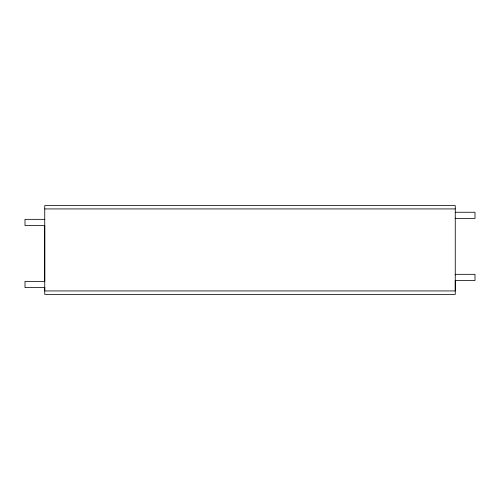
<?xml version="1.0" encoding="UTF-8"?>
<svg xmlns="http://www.w3.org/2000/svg" width="500" height="500" viewBox="0 0 500 500"><rect width="100%" height="100%" fill="white"/><g stroke="black" fill="none" stroke-linecap="round" stroke-linejoin="round"><path stroke-width="0.75" d="M455.256 274.925L455.256 218.062M44.744 208.925L455.256 208.925M455.256 212.25L475 212.25L475 218.456L455.256 218.456L455.256 205.6L44.744 205.6L44.744 219.619M44.744 287.613L25 287.613L25 281.406L44.744 281.406L44.744 225.55L25 225.55L25 219.344L44.744 219.344L44.744 290.938L455.256 290.938L455.256 280.525L475 280.525L475 274.319L455.256 274.319L455.256 294.4L44.744 294.4L44.744 287.387"/></g></svg>
